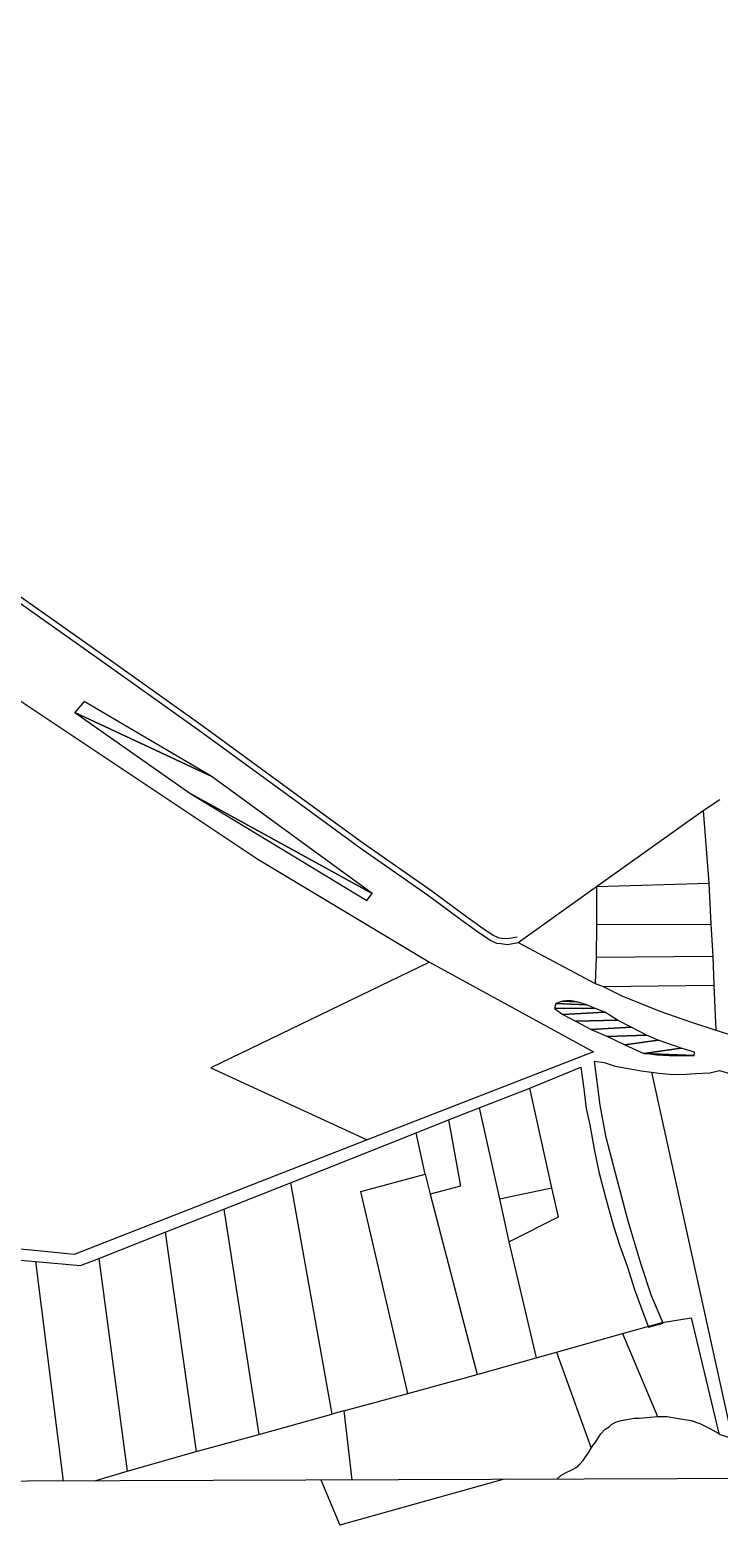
# Model space of a CAD drawing. Header units: millimetres. Extents: x 150192 to 154662, y -198734 to -196104.
# Drawn here: x 152680 to 153166, y -198700 to -197645 of the extents above; entities that cross this region are included whole.
import ezdxf

# ---------------------------------------------------------------- set-up
doc = ezdxf.new("R2010")
doc.units = ezdxf.units.MM
for name, color, linetype in [('2', 7, 'Continuous'), ('4', 7, 'Continuous'), ('43', 7, 'Continuous')]:
    doc.layers.add(name, color=color, linetype=linetype)

msp = doc.modelspace()

# ---------------------------------------------------------------- linework, layer by layer
at = {"layer": '2', "color": 1, "linetype": 'Continuous'}
for p, q in [((153154.78913, -198195.87763), (153166.47313, -198188.13063)), ((153079.47513, -198249.47463), (153154.78913, -198195.87763)), ((153154.78913, -198195.87763), (153158.73113, -198247.09963)), ((153024.35613, -198288.97363), (153079.47513, -198249.47463)), ((153079.47513, -198249.47463), (153158.73113, -198247.09963)), ((153079.47513, -198249.47463), (153079.47813, -198276.16463)), ((153158.73113, -198247.09963), (153160.13113, -198275.95163)), ((153079.47813, -198276.16463), (153079.35313, -198299.29663)), ((153079.47813, -198276.16463), (153160.13113, -198275.95163)), ((153160.13113, -198275.95163), (153161.53113, -198298.44863)), ((153024.35613, -198288.97363), (153078.72013, -198317.72563)), ((153079.35313, -198299.29663), (153078.72013, -198317.72563)), ((153079.35313, -198299.29663), (153161.53113, -198298.44863)), ((153161.53113, -198298.44863), (153162.29513, -198319.03863)), ((153078.72013, -198317.72563), (153084.30913, -198320.01563)), ((153084.30913, -198320.01563), (153162.29513, -198319.03863)), ((153162.29513, -198319.03863), (153163.69513, -198350.81363)), ((153163.69513, -198350.81363), (153175.76213, -198354.63263)), ((153118.35413, -198380.50763), (153175.28313, -198638.82163)), ((152996.80413, -198405.51963), (153032.65213, -198391.74563)), ((153048.12513, -198461.96463), (153032.65213, -198391.74563)), ((152975.09813, -198414.11663), (152996.80413, -198405.51963)), ((152996.80413, -198405.51963), (153011.03813, -198469.69963)), ((152952.38313, -198423.23863), (152975.09813, -198414.11663)), ((152863.79213, -198458.41863), (152952.38313, -198423.23863)), ((152958.70613, -198452.38763), (152952.38313, -198423.23863)), ((152958.70613, -198452.38763), (152962.13713, -198466.49663)), ((152816.71713, -198476.94163), (152863.79213, -198458.41863)), ((152863.79213, -198458.41863), (152892.80413, -198621.77463)), ((153011.03813, -198469.69963), (153048.12513, -198461.96463)), ((152962.13713, -198466.49663), (152995.30113, -198593.61063)), ((153011.03813, -198469.69963), (153017.64513, -198500.20563)), ((152775.32113, -198493.21563), (152816.71713, -198476.94163)), ((152816.71713, -198476.94163), (152841.49213, -198636.11063)), ((152728.62913, -198511.85963), (152775.32113, -198493.21563)), ((152775.32113, -198493.21563), (152797.29313, -198648.03463)), ((153017.64513, -198500.20563), (153036.96013, -198582.06663)), ((152636.72213, -198509.59363), (152683.81313, -198514.07763)), ((152683.81313, -198514.07763), (152703.43113, -198668.85263)), ((152728.62913, -198511.85963), (152748.52113, -198661.86363)), ((153114.81713, -198559.99063), (153125.99313, -198557.07363)), ((153116.12613, -198560.40663), (153126.62113, -198557.44863)), ((153051.31213, -198577.87963), (153097.79713, -198564.81163)), ((153097.79713, -198564.81163), (153114.81713, -198559.99063)), ((153097.79713, -198564.81163), (153122.57113, -198623.28963)), ((153036.96013, -198582.06663), (153051.31213, -198577.87963)), ((153051.31213, -198577.87963), (153075.70513, -198645.63463)), ((152995.30113, -198593.61063), (153036.96013, -198582.06663)), ((152946.40213, -198607.05863), (152995.30113, -198593.61063)), ((152901.31313, -198619.23663), (152946.40213, -198607.05863)), ((152841.49213, -198636.11063), (152892.80413, -198621.77463)), ((152901.31313, -198619.23663), (152892.80413, -198621.77463)), ((152901.31313, -198619.23663), (152906.90813, -198668.12763)), ((152797.29313, -198648.03463), (152841.49213, -198636.11063)), ((152748.52113, -198661.86363), (152797.29313, -198648.03463)), ((152725.78713, -198668.77263), (152748.52113, -198661.86363)), ((153014.32113, -198667.66661), (152898.53913, -198699.96161))]:
    msp.add_line(p, q, dxfattribs=at)
for points in [[(152411.34713, -197862.75963), (152411.34713, -197862.75963), (152503.05713, -197927.37163), (152592.10013, -197991.21963), (152667.29713, -198045.52863), (152738.42913, -198095.76763), (152799.78113, -198139.52063), (152872.43813, -198192.55663), (152912.95813, -198222.06363), (152960.46513, -198255.26063), (152985.48813, -198273.82963), (152997.30113, -198282.22363), (153001.23913, -198284.89463), (153004.54113, -198287.18463), (153008.98713, -198289.34763), (153012.03513, -198289.73063), (153016.86213, -198290.24063), (153024.35613, -198288.97363)], [(152413.6509, -197859.48966), (152505.3745, -197924.11125), (152594.43657, -197987.97292), (152669.62198, -198042.27355), (152740.74419, -198092.50563), (152802.12162, -198136.27677), (152874.79463, -198189.32446), (152915.28127, -198218.80716), (152962.80303, -198252.01448), (152987.83869, -198270.59287), (152999.58252, -198278.93772), (153003.50161, -198281.5959), (153006.56778, -198283.72234), (153010.14219, -198285.46131), (153012.49467, -198285.75691), (153016.73655, -198286.20509), (153023.68932, -198285.0296)], [(151970.09313, -198161.30263), (152481.14713, -198006.84763), (152672.01013, -198117.79363), (152840.66013, -198230.09963), (152961.86413, -198302.71563)], [(152961.86413, -198302.71563), (152807.42613, -198377.45063), (152917.77913, -198428.09463)], [(152961.86413, -198302.71563), (153077.44313, -198366.01263), (152917.77913, -198428.09463)], [(153084.30913, -198320.01563), (153097.39213, -198326.63163), (153124.32013, -198337.44863), (153146.54813, -198345.21263), (153163.69513, -198350.81363)], [(153032.65213, -198391.74563), (153068.48113, -198376.82863), (153069.20613, -198382.02863), (153070.52313, -198392.05063), (153072.16213, -198406.00763), (153074.90513, -198417.65963), (153077.86713, -198434.64763), (153081.19213, -198450.61263), (153086.09213, -198469.47663), (153091.51213, -198488.96863), (153096.07513, -198503.00763), (153101.15013, -198517.29263), (153106.26313, -198533.73863), (153112.13113, -198549.79163), (153116.12613, -198560.40663)], [(153126.62113, -198557.44863), (153118.41213, -198538.25363), (153111.03813, -198515.99563), (153101.87313, -198485.63063), (153091.80513, -198447.14363), (153086.49113, -198426.37863), (153082.16013, -198403.69263), (153078.19213, -198372.61063), (153084.94513, -198373.65063), (153092.73713, -198376.07263), (153100.64213, -198377.60263), (153110.96713, -198379.47763), (153118.35413, -198380.50763)], [(153118.35413, -198380.50763), (153123.57613, -198381.18963), (153130.95413, -198381.71063), (153139.72813, -198382.08363), (153149.37413, -198381.42663), (153159.53013, -198380.88863), (153166.36113, -198379.13063), (153182.19813, -198383.84363)], [(152975.09813, -198414.11663), (152983.72913, -198460.78863), (152962.13713, -198466.49663)], [(152917.77913, -198428.09463), (152711.17313, -198509.07863), (152680.87813, -198505.98763), (152645.50013, -198502.84763), (152606.30213, -198499.25863), (152556.29513, -198495.20063), (152486.71913, -198491.06363), (152422.37413, -198488.11663), (152364.14313, -198486.09263), (152314.19413, -198485.33863), (152266.31213, -198486.58663), (152224.68513, -198489.51763), (152163.52013, -198494.14863), (152121.79513, -198498.73363), (152049.90213, -198507.59763), (152024.03813, -198510.92063), (151994.52413, -198516.20663), (151962.98113, -198521.77863)], [(152946.40213, -198607.05863), (152913.36413, -198464.56563), (152958.70613, -198452.38763)], [(153017.64513, -198500.20563), (153052.69913, -198482.42963), (153048.12513, -198461.96463)], [(152683.81313, -198514.07763), (152715.62813, -198516.89163), (152728.62913, -198511.85963)], [(153125.99313, -198557.07363), (153146.31513, -198553.65163), (153165.88313, -198635.25863)], [(153075.70513, -198645.63463), (153077.22913, -198643.60163), (153079.13413, -198641.18763), (153081.16613, -198637.62963), (153082.56313, -198635.59763), (153085.61113, -198632.29463), (153088.40513, -198630.51663), (153090.05613, -198628.99163), (153091.83413, -198628.10363), (153093.73913, -198627.08763), (153096.91413, -198626.07263), (153100.85213, -198625.43863), (153106.05913, -198624.55163), (153109.61613, -198624.55363), (153122.57113, -198623.28963)], [(153122.57113, -198623.28963), (153129.30213, -198623.29263), (153137.30413, -198624.69463), (153146.32313, -198626.22463), (153152.54613, -198628.38863), (153159.40513, -198631.69663), (153165.88313, -198635.25863)], [(153165.88313, -198635.25863), (153166.90013, -198636.02163), (153175.28313, -198638.82163)], [(153051.57513, -198667.61263), (153054.49613, -198665.06963), (153057.67113, -198663.16463), (153061.60813, -198661.13263), (153066.05413, -198658.84763), (153067.70513, -198657.06863), (153070.11713, -198654.27463), (153071.89513, -198651.73263), (153073.41913, -198649.57363), (153075.70513, -198645.63463)]]:
    msp.add_lwpolyline(points, dxfattribs=at)
at = {"layer": '4', "color": 6, "linetype": 'Continuous'}
msp.add_line((152885.03713, -198668.11961), (152898.53913, -198699.96161), dxfattribs=at)
at = {"layer": '43', "color": 1, "linetype": 'Continuous'}
msp.add_lwpolyline([(150379.71213, -196373.22563), (153782.32413, -196361.09063), (153790.66413, -198664.98163), (150387.79113, -198677.09663), (150379.71213, -196373.22563)], dxfattribs=at)

# ---------------------------------------------------------------- meshes
at = {"layer": '2', "color": 1, "linetype": 'Continuous'}
mesh = msp.add_polyface(dxfattribs=at)
corners = [(152807.75413, -198171.49963), (152711.68113, -198126.71463), (152921.25713, -198254.40463), (152793.48513, -198184.05063), (152917.65713, -198259.29063), (152718.28213, -198118.98563)]
mesh.append_faces([[corners[k] for k in face] for face in [(1, 0, 5), (2, 3, 4)]], dxfattribs={"vtx0": -1, "color": 1})
mesh.append_faces([[corners[k] for k in face] for face in [(0, 1, 3, 2)]], dxfattribs={"vtx0": -1, "vtx2": -1, "color": 1})
mesh = msp.add_polyface(dxfattribs=at)
corners = [(153065.65413, -198330.85763), (153055.86113, -198330.37263), (153072.80313, -198332.78063), (153050.80613, -198331.97663), (153078.18213, -198335.23963), (153049.85213, -198335.55063), (153085.34813, -198338.17963), (153055.77013, -198339.78063), (153094.33913, -198343.76163), (153064.74313, -198344.34563), (153103.95413, -198348.69763), (153075.90013, -198350.27463), (153114.72613, -198354.37763), (153087.29413, -198355.18263), (153123.04713, -198357.93563), (153099.59413, -198361.09463), (153139.28113, -198363.53263), (153113.04013, -198367.11563), (153148.39013, -198368.60363), (153122.08113, -198368.24663), (153142.16513, -198368.69963), (153130.72813, -198368.62163), (153136.57813, -198368.91263), (153117.36813, -198367.55663), (153060.42613, -198329.79363), (153148.60413, -198366.31163)]
mesh.append_faces([[corners[k] for k in face] for face in [(1, 0, 24), (20, 21, 22)]], dxfattribs={"vtx0": -1, "color": 1})
mesh.append_faces([[corners[k] for k in face] for face in [(16, 17, 18, 25)]], dxfattribs={"vtx0": -1, "vtx1": -1, "color": 1})
mesh.append_faces([[corners[k] for k in face] for face in [(0, 1, 3, 2), (2, 3, 5, 4), (4, 5, 7, 6), (6, 7, 9, 8), (8, 9, 11, 10), (10, 11, 13, 12), (12, 13, 15, 14), (14, 15, 17, 16), (18, 19, 21, 20)]], dxfattribs={"vtx0": -1, "vtx2": -1, "color": 1})
mesh.append_faces([[corners[k] for k in face] for face in [(18, 17, 23, 19)]], dxfattribs={"vtx0": -1, "vtx3": -1, "color": 1})

doc.saveas('drawing.dxf')
